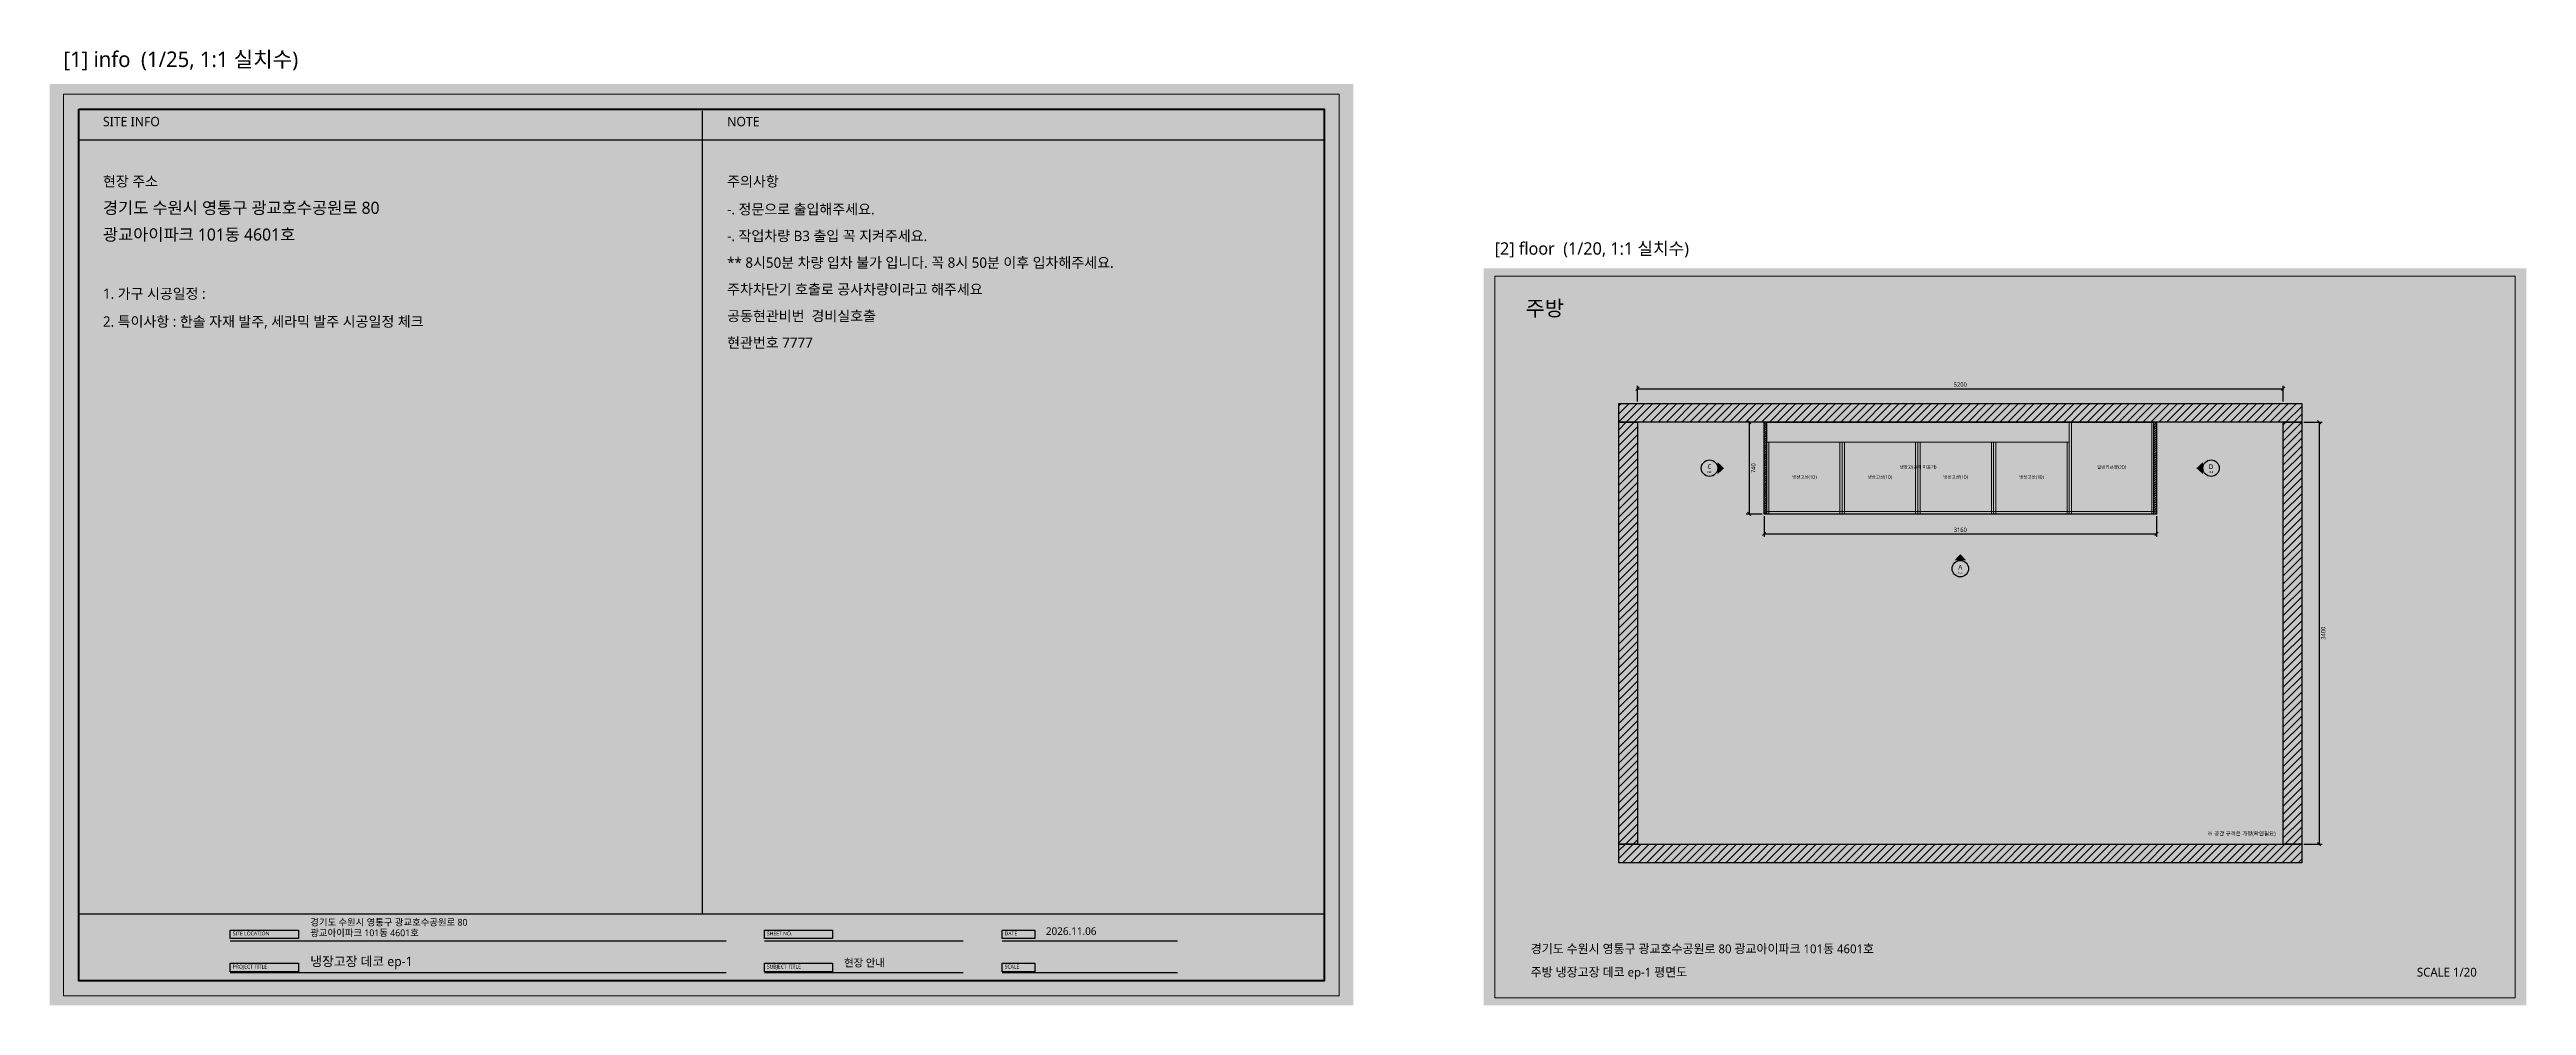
# Model space of a CAD drawing. Header units: millimetres. Extents: x 0 to 79590, y 0 to 12326.
# Drawn here: x 0 to 19950, y 0 to 7704 of the extents above; entities that cross this region are included whole.
import ezdxf
from ezdxf.enums import TextEntityAlignment as Align

# ---------------------------------------------------------------- set-up
doc = ezdxf.new("R2010")
doc.units = ezdxf.units.MM
doc.header["$LTSCALE"] = 25
doc.layers.add('BG', color=7, linetype='Continuous', lineweight=0)
for name, color, linetype, lineweight, true_color in [('DIM', 7, 'Continuous', 13, 0x969696), ('FRAME', 7, 'Continuous', 100, 0x000000), ('NOTE_BLUE', 7, 'Continuous', 9, 0x0000ff), ('NOTE_RED', 7, 'Continuous', 25, 0xde0038), ('OUTLINE', 7, 'Continuous', 25, 0x000000), ('TEXT', 7, 'Continuous', 13, 0x000000), ('THIN', 7, 'Continuous', 5, 0x6e6e6e)]:
    doc.layers.add(name, color=color, linetype=linetype, lineweight=lineweight, true_color=true_color)
doc.layers.add('SHEET_FRAME_INFO', color=8, linetype='Continuous')
doc.styles.add('MALGUN', font='malgun.ttf')
doc.dimstyles.new('KAB', dxfattribs={"dimscale": 25, "dimtxt": 1.73, "dimasz": 0, "dimexe": 1.2, "dimexo": 0.8, "dimgap": 0.8, "dimtad": 1, "dimdec": 0, "dimtxsty": 'MALGUN', "dimtsz": 0.7, "dimcen": 2.5, "dimclrd": 256, "dimclre": 256, "dimclrt": 256, "dimazin": 3, "dimtfac": 1, "dimtmove": 0, "dimatfit": 3})

# ---------------------------------------------------------------- blocks, each defined once
blk = doc.blocks.new('FRAME_SHEET1')
at = {"layer": 'FRAME', "true_color": 0x555555}
h = blk.add_hatch(color=7, dxfattribs=at)
h.dxf.hatch_style = 1
h.paths.add_polyline_path([(1455, 607.5), (2005, 607.5), (2005, 540), (1455, 540)])
h = blk.add_hatch(color=7, dxfattribs=at)
h.dxf.hatch_style = 1
h.paths.add_polyline_path([(5757.5, 607.5), (6307.5, 607.5), (6307.5, 540), (5757.5, 540)])
h = blk.add_hatch(color=7, dxfattribs=at)
h.dxf.hatch_style = 1
h.paths.add_polyline_path([(7672.5, 607.5), (7935, 607.5), (7935, 540), (7672.5, 540)])
h = blk.add_hatch(color=7, dxfattribs=at)
h.dxf.hatch_style = 1
h.paths.add_polyline_path([(1455, 340), (2005, 340), (2005, 272.5), (1455, 272.5)])
h = blk.add_hatch(color=7, dxfattribs=at)
h.dxf.hatch_style = 1
h.paths.add_polyline_path([(5757.5, 340), (6307.5, 340), (6307.5, 272.5), (5757.5, 272.5)])
h = blk.add_hatch(color=7, dxfattribs=at)
h.dxf.hatch_style = 1
h.paths.add_polyline_path([(7672.5, 340), (7935, 340), (7935, 272.5), (7672.5, 272.5)])
at = {"layer": 'FRAME', "lineweight": 25, "true_color": 0x000000}
for p, q in [((5257.5, 7210), (5257.5, 737.5)), ((235, 6975), (10265, 6975)), ((235, 737.5), (10265, 737.5))]:
    blk.add_line(p, q, dxfattribs=at)
at = {"layer": 'FRAME', "lineweight": 13, "true_color": 0x000000}
blk.add_lwpolyline([(112.5, 7345), (10387.5, 7345), (10387.5, 77.5), (112.5, 77.5)], close=True, dxfattribs=at)
at = {"layer": 'FRAME', "lineweight": 100, "true_color": 0x000000}
blk.add_lwpolyline([(235, 7222.5), (10265, 7222.5), (10265, 200), (235, 200)], close=True, dxfattribs=at)
at = {"layer": 'OUTLINE', "lineweight": 25, "true_color": 0x000000}
for p, q in [((1455, 520), (5450, 520)), ((5757.5, 520), (7357.5, 520)), ((7672.5, 520), (9085, 520)), ((1455, 265), (5450, 265)), ((5757.5, 265), (7357.5, 265)), ((7672.5, 265), (9085, 265))]:
    blk.add_line(p, q, dxfattribs=at)
for points in [[(1455, 607.5), (2005, 607.5), (2005, 540), (1455, 540)], [(5757.5, 607.5), (6307.5, 607.5), (6307.5, 540), (5757.5, 540)], [(7672.5, 607.5), (7935, 607.5), (7935, 540), (7672.5, 540)], [(1455, 340), (2005, 340), (2005, 272.5), (1455, 272.5)], [(5757.5, 340), (6307.5, 340), (6307.5, 272.5), (5757.5, 272.5)], [(7672.5, 340), (7935, 340), (7935, 272.5), (7672.5, 272.5)]]:
    blk.add_lwpolyline(points, close=True, dxfattribs=at)
at = {"layer": 'NOTE_BLUE', "true_color": 0x0000ff, "style": 'MALGUN'}
for s, p in [('현장 주소', (430, 6575)), ('주의사항', (5457.5, 6575))]:
    blk.add_text(s, height=82.8, dxfattribs=at).set_placement(p, align=Align.BOTTOM_LEFT)
at = {"layer": 'NOTE_RED', "true_color": 0xde0038, "style": 'MALGUN'}
blk.add_text('** 8시50분 차량 입차 불가 입니다. 꼭 8시 50분 이후 입차해주세요.', height=82.8, dxfattribs=at).set_placement((5457.5, 5920), align=Align.BOTTOM_LEFT)
at = {"layer": 'TEXT', "true_color": 0x000000, "style": 'MALGUN'}
for s, height, p in [('SITE INFO', 75.6, (430, 7062.5)), ('NOTE', 75.6, (5457.5, 7062.5)), ('경기도 수원시 영통구 광교호수공원로 80', 97.2, (430, 6350)), ('-. 정문으로 출입해주세요.', 82.8, (5457.5, 6350)), ('광교아이파크 101동 4601호', 97.2, (430, 6135)), ('-. 작업차량 B3 출입 꼭 지켜주세요.', 82.8, (5457.5, 6135)), ('1. 가구 시공일정 : ', 82.8, (430, 5670)), ('주차차단기 호출로 공사차량이라고 해주세요', 82.8, (5457.5, 5705)), ('공동현관비번  경비실호출', 82.8, (5457.5, 5490)), ('2. 특이사항 : 한솔 자재 발주, 세라믹 발주 시공일정 체크', 82.8, (430, 5445)), ('현관번호 7777', 82.8, (5457.5, 5275)), ('광교아이파크 101동 4601호', 54, (2100, 542.5)), ('경기도 수원시 영통구 광교호수공원로 80', 54, (2100, 627.5)), ('2026.11.06', 61.2, (8025, 550)), ('냉장고장 데코 ep-1', 75.6, (2100, 295)), ('현장 안내', 61.2, (6400, 295))]:
    blk.add_text(s, height=height, dxfattribs=at).set_placement(p, align=Align.BOTTOM_LEFT)
at = {"layer": 'TEXT', "true_color": 0xffffff, "style": 'MALGUN'}
for s, p in [('SITE LOCATION', (1475, 556.25)), ('SHEET NO.', (5777.5, 556.25)), ('DATE', (7692.5, 556.25)), ('PROJECT TITLE', (1475, 288.75)), ('SUBJECT TITLE', (5777.5, 288.75)), ('SCALE', (7692.5, 288.75))]:
    blk.add_text(s, height=30.6, dxfattribs=at).set_placement(p, align=Align.BOTTOM_LEFT)
blk = doc.blocks.new('FRAME_SHEET2')
at = {"layer": 'FRAME', "lineweight": 13, "true_color": 0x000000}
blk.add_lwpolyline([(90, 5876), (8310, 5876), (8310, 62), (90, 62)], close=True, dxfattribs=at)
at = {"layer": 'TEXT', "true_color": 0x000000, "style": 'MALGUN'}
for s, height, p in [('주방', 122.4, (340, 5520)), ('경기도 수원시 영통구 광교호수공원로 80 광교아이파크 101동 4601호', 70.56, (380, 400)), ('주방 냉장고장 데코 ep-1 평면도', 70.56, (380, 212))]:
    blk.add_text(s, height=height, dxfattribs=at).set_placement(p, align=Align.BOTTOM_LEFT)
blk.add_text('SCALE 1/20', height=70.6, dxfattribs=at).set_placement((8000, 212), align=Align.BOTTOM_RIGHT)
blk = doc.blocks.new('VIEW_PLAN_S2')
at = {"layer": 'OUTLINE', "true_color": 0x000000}
h = blk.add_hatch(color=7, dxfattribs=at)
h.dxf.hatch_style = 1
h.paths.add_polyline_path([(1886, 4378), (1886, 4282), (1938, 4330)])
h = blk.add_hatch(color=7, dxfattribs=at)
h.dxf.hatch_style = 1
h.paths.add_polyline_path([(5794, 4378), (5794, 4282), (5742, 4330)])
h = blk.add_hatch(color=7, dxfattribs=at)
h.dxf.hatch_style = 1
h.paths.add_polyline_path([(3792, 3586), (3888, 3586), (3840, 3638)])
at = {"layer": 'THIN', "lineweight": 5, "true_color": 0xa5a5a5}
h = blk.add_hatch(dxfattribs=at)
h.set_pattern_fill('ANSI31', scale=14.2535)
h.paths.add_polyline_path([(1090, 4850), (6590, 4850), (6590, 4700), (1090, 4700)])
h = blk.add_hatch(dxfattribs=at)
h.set_pattern_fill('ANSI31', scale=14.2535)
h.paths.add_polyline_path([(1090, 4700), (1240, 4700), (1240, 1300), (1090, 1300)])
h = blk.add_hatch(dxfattribs=at)
h.set_pattern_fill('ANSI31', scale=4.0088)
h.paths.add_polyline_path([(2260, 4700), (2280, 4700), (2280, 3960), (2260, 3960)])
h = blk.add_hatch(dxfattribs=at)
h.set_pattern_fill('ANSI31', scale=4.0088)
h.paths.add_polyline_path([(5400, 4700), (5420, 4700), (5420, 3960), (5400, 3960)])
h = blk.add_hatch(dxfattribs=at)
h.set_pattern_fill('ANSI31', scale=14.2535)
h.paths.add_polyline_path([(6440, 4700), (6590, 4700), (6590, 1300), (6440, 1300)])
h = blk.add_hatch(dxfattribs=at)
h.set_pattern_fill('ANSI31', scale=14.2535)
h.paths.add_polyline_path([(1090, 1300), (6590, 1300), (6590, 1150), (1090, 1150)])
at = {"layer": 'OUTLINE', "lineweight": 25, "true_color": 0x000000}
for points in [[(1090, 4850), (6590, 4850), (6590, 4700), (1090, 4700)], [(1090, 4700), (1240, 4700), (1240, 1300), (1090, 1300)], [(2260, 4700), (2280, 4700), (2280, 3960), (2260, 3960)], [(2260, 4700), (5420, 4700), (5420, 3960), (2260, 3960)], [(5400, 4700), (5420, 4700), (5420, 3960), (5400, 3960)], [(6440, 4700), (6590, 4700), (6590, 1300), (6440, 1300)], [(1090, 1300), (6590, 1300), (6590, 1150), (1090, 1150)]]:
    blk.add_lwpolyline(points, close=True, dxfattribs=at)
for centre in [(1820, 4330), (5860, 4330), (3840, 3520)]:
    blk.add_circle(centre, 66, dxfattribs=at)
at = {"layer": 'THIN', "lineweight": 5, "true_color": 0x6e6e6e}
for p, q in [((2280, 3980), (2888, 3980)), ((2888, 3980), (3498, 3980)), ((3498, 3980), (4108, 3980)), ((4108, 3980), (4718, 3980)), ((4718, 3980), (5400, 3980))]:
    blk.add_line(p, q, dxfattribs=at)
for points in [[(2280, 4700), (4718, 4700), (4718, 3960), (2280, 3960)], [(4718, 4700), (5400, 4700), (5400, 3960), (4718, 3960)], [(4718, 4700), (4736, 4700), (4736, 3960), (4718, 3960)], [(5382, 4700), (5400, 4700), (5400, 3960), (5382, 3960)], [(2280, 4540), (2888, 4540), (2888, 3960), (2280, 3960)], [(2280, 4540), (2298, 4540), (2298, 3960), (2280, 3960)], [(2870, 4540), (2888, 4540), (2888, 3960), (2870, 3960)], [(2888, 4540), (3498, 4540), (3498, 3960), (2888, 3960)], [(2888, 4540), (2906, 4540), (2906, 3960), (2888, 3960)], [(3480, 4540), (3498, 4540), (3498, 3960), (3480, 3960)], [(3498, 4540), (4108, 4540), (4108, 3960), (3498, 3960)], [(3498, 4540), (3516, 4540), (3516, 3960), (3498, 3960)], [(4090, 4540), (4108, 4540), (4108, 3960), (4090, 3960)], [(4108, 4540), (4718, 4540), (4718, 3960), (4108, 3960)], [(4108, 4540), (4126, 4540), (4126, 3960), (4108, 3960)], [(4700, 4540), (4718, 4540), (4718, 3960), (4700, 3960)]]:
    blk.add_lwpolyline(points, close=True, dxfattribs=at)
at = {"layer": 'NOTE_RED', "true_color": 0xde0038, "style": 'MALGUN'}
blk.add_text('※ 공간 규격은 가정(확인필요)', height=31.68, dxfattribs=at).set_placement((6380, 1360), align=Align.BOTTOM_RIGHT)
at = {"layer": 'TEXT', "true_color": 0x000000, "style": 'MALGUN'}
for s, height, p in [('ELE', 15.84, (1820, 4286)), ('C', 37.4, (1820, 4312)), ('ELE', 15.84, (5860, 4286)), ('D', 37.4, (5860, 4312)), ('A', 37.4, (3840, 3502)), ('ELE', 15.84, (3840, 3476))]:
    blk.add_text(s, height=height, dxfattribs=at).set_placement(p, align=Align.BOTTOM_CENTER)
at = {"layer": 'TEXT', "true_color": 0x5a5a5a, "style": 'MALGUN'}
for s, p in [('냉장고장(1D)', (2584, 4238)), ('냉장고장(1D)', (3193, 4238)), ('냉장고(규격 미표기)', (3499, 4318)), ('냉장고장(1D)', (3803, 4238)), ('냉장고장(1D)', (4413, 4238)), ('일반키큰장(2D)', (5059, 4318))]:
    blk.add_text(s, height=25.92, dxfattribs=at).set_placement(p, align=Align.BOTTOM_CENTER)
at = {"layer": 'DIM', "lineweight": 13, "true_color": 0x5a5a5a}
for base, p1, p2 in [((1240, 4970), (1240, 4850), (6440, 4850)), ((2260, 3800), (2260, 3960), (5420, 3960))]:
    blk.add_linear_dim(base=base, p1=p1, p2=p2, dimstyle='KAB', override={"dimscale": 20, "dimtxt": 1.728, "dimtsz": 0.7}, dxfattribs=at).render()
for base, p1, p2 in [((2140, 4700), (2260, 4700), (2260, 3960)), ((6730, 4700), (6590, 4700), (6590, 1300))]:
    blk.add_linear_dim(base=base, p1=p1, p2=p2, angle=90, dimstyle='KAB', override={"dimscale": 20, "dimtxt": 1.728, "dimtsz": 0.7}, dxfattribs=at).render()

msp = doc.modelspace()

# ---------------------------------------------------------------- hatches: boundary and pattern name
at = {"layer": 'BG', "true_color": 0xffffff}
h = msp.add_hatch(color=7, dxfattribs=at)
h.dxf.hatch_style = 1
h.paths.add_polyline_path([(0, 0), (10500, 0), (10500, 7425), (0, 7425)])
h = msp.add_hatch(color=7, dxfattribs=at)
h.dxf.hatch_style = 1
h.paths.add_polyline_path([(11550, 0), (19950, 0), (19950, 5940), (11550, 5940)])

# ---------------------------------------------------------------- block references
for name, p in [('FRAME_SHEET1', (0, 0)), ('FRAME_SHEET2', (11550, 0)), ('VIEW_PLAN_S2', (11550, 0))]:
    msp.add_blockref(name, p)

# ---------------------------------------------------------------- texts
at = {"layer": 'SHEET_FRAME_INFO', "style": 'MALGUN'}
for s, height, p in [('[1] info  (1/25, 1:1 실치수)', 125, (112, 7525)), ('[2] floor  (1/20, 1:1 실치수)', 100, (11640, 6020))]:
    msp.add_text(s, height=height, dxfattribs=at).set_placement(p, align=Align.BOTTOM_LEFT)

doc.saveas('drawing.dxf')
